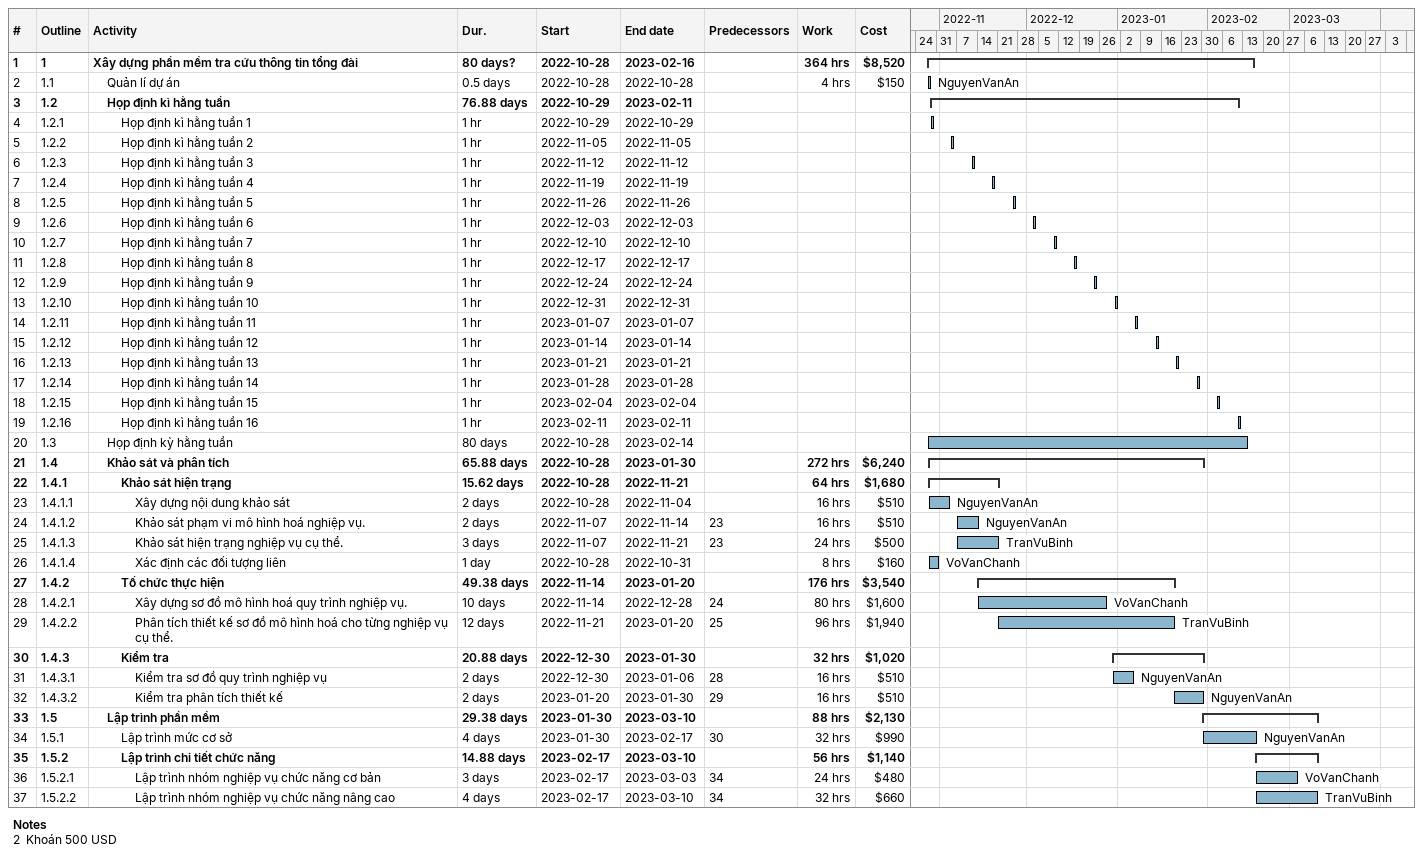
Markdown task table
| ID | WBS | Task | Duration | Start | Finish | Predecessors | Resources | Work (h) | Cost ($) |
|---|---|---|---|---|---|---|---|---|---|
| 1 | 1 | **Xây dựng phần mềm tra cứu thông tin tổng đài** | 80d? | 2022-10-28 | 2023-02-16 |  |  | 364 | 8520 |
| 2 | 1.1 | Quản lí dự án | 0.5d | 2022-10-28 | 2022-10-28 |  | NguyenVanAn | 4 | 150 |
| 3 | 1.2 | **Họp định kì hằng tuần** | 76.88d | 2022-10-29 | 2023-02-11 |  |  |  |  |
| 4 | 1.2.1 | Họp định kì hằng tuần 1 | 1h | 2022-10-29 | 2022-10-29 |  |  |  |  |
| 5 | 1.2.2 | Họp định kì hằng tuần 2 | 1h | 2022-11-05 | 2022-11-05 |  |  |  |  |
| 6 | 1.2.3 | Họp định kì hằng tuần 3 | 1h | 2022-11-12 | 2022-11-12 |  |  |  |  |
| 7 | 1.2.4 | Họp định kì hằng tuần 4 | 1h | 2022-11-19 | 2022-11-19 |  |  |  |  |
| 8 | 1.2.5 | Họp định kì hằng tuần 5 | 1h | 2022-11-26 | 2022-11-26 |  |  |  |  |
| 9 | 1.2.6 | Họp định kì hằng tuần 6 | 1h | 2022-12-03 | 2022-12-03 |  |  |  |  |
| 10 | 1.2.7 | Họp định kì hằng tuần 7 | 1h | 2022-12-10 | 2022-12-10 |  |  |  |  |
| 11 | 1.2.8 | Họp định kì hằng tuần 8 | 1h | 2022-12-17 | 2022-12-17 |  |  |  |  |
| 12 | 1.2.9 | Họp định kì hằng tuần 9 | 1h | 2022-12-24 | 2022-12-24 |  |  |  |  |
| 13 | 1.2.10 | Họp định kì hằng tuần 10 | 1h | 2022-12-31 | 2022-12-31 |  |  |  |  |
| 14 | 1.2.11 | Họp định kì hằng tuần 11 | 1h | 2023-01-07 | 2023-01-07 |  |  |  |  |
| 15 | 1.2.12 | Họp định kì hằng tuần 12 | 1h | 2023-01-14 | 2023-01-14 |  |  |  |  |
| 16 | 1.2.13 | Họp định kì hằng tuần 13 | 1h | 2023-01-21 | 2023-01-21 |  |  |  |  |
| 17 | 1.2.14 | Họp định kì hằng tuần 14 | 1h | 2023-01-28 | 2023-01-28 |  |  |  |  |
| 18 | 1.2.15 | Họp định kì hằng tuần 15 | 1h | 2023-02-04 | 2023-02-04 |  |  |  |  |
| 19 | 1.2.16 | Họp định kì hằng tuần 16 | 1h | 2023-02-11 | 2023-02-11 |  |  |  |  |
| 20 | 1.3 | Họp định kỳ hằng tuần | 80d | 2022-10-28 | 2023-02-14 |  |  |  |  |
| 21 | 1.4 | **Khảo sát và phân tích** | 65.88d | 2022-10-28 | 2023-01-30 |  |  | 272 | 6240 |
| 22 | 1.4.1 | **Khảo sát hiện trạng** | 15.62d | 2022-10-28 | 2022-11-21 |  |  | 64 | 1680 |
| 23 | 1.4.1.1 | Xây dựng nội dung khảo sát | 2d | 2022-10-28 | 2022-11-04 |  | NguyenVanAn | 16 | 510 |
| 24 | 1.4.1.2 | Khảo sát phạm vi mô hình hoá nghiệp vụ. | 2d | 2022-11-07 | 2022-11-14 | 23 | NguyenVanAn | 16 | 510 |
| 25 | 1.4.1.3 | Khảo sát hiện trạng nghiệp vụ cụ thể. | 3d | 2022-11-07 | 2022-11-21 | 23 | TranVuBinh | 24 | 500 |
| 26 | 1.4.1.4 | Xác định các đối tượng liên | 1d | 2022-10-28 | 2022-10-31 |  | VoVanChanh | 8 | 160 |
| 27 | 1.4.2 | **Tố chức thực hiện** | 49.38d | 2022-11-14 | 2023-01-20 |  |  | 176 | 3540 |
| 28 | 1.4.2.1 | Xây dựng sơ đồ mô hình hoá quy trình nghiệp vụ. | 10d | 2022-11-14 | 2022-12-28 | 24 | VoVanChanh | 80 | 1600 |
| 29 | 1.4.2.2 | Phân tích thiết kế sơ đồ mô hình hoá cho từng nghiệp vụ cụ thể. | 12d | 2022-11-21 | 2023-01-20 | 25 | TranVuBinh | 96 | 1940 |
| 30 | 1.4.3 | **Kiểm tra** | 20.88d | 2022-12-30 | 2023-01-30 |  |  | 32 | 1020 |
| 31 | 1.4.3.1 | Kiểm tra sơ đồ quy trình nghiệp vụ | 2d | 2022-12-30 | 2023-01-06 | 28 | NguyenVanAn | 16 | 510 |
| 32 | 1.4.3.2 | Kiểm tra phân tích thiết kế | 2d | 2023-01-20 | 2023-01-30 | 29 | NguyenVanAn | 16 | 510 |
| 33 | 1.5 | **Lập trình phần mềm** | 29.38d | 2023-01-30 | 2023-03-10 |  |  | 88 | 2130 |
| 34 | 1.5.1 | Lập trình mức cơ sở | 4d | 2023-01-30 | 2023-02-17 | 30 | NguyenVanAn | 32 | 990 |
| 35 | 1.5.2 | **Lập trình chi tiết chức năng** | 14.88d | 2023-02-17 | 2023-03-10 |  |  | 56 | 1140 |
| 36 | 1.5.2.1 | Lập trình nhóm nghiệp vụ chức năng cơ bản | 3d | 2023-02-17 | 2023-03-03 | 34 | VoVanChanh | 24 | 480 |
| 37 | 1.5.2.2 | Lập trình nhóm nghiệp vụ chức năng nâng cao | 4d | 2023-02-17 | 2023-03-10 | 34 | TranVuBinh | 32 | 660 |

Notes
- 2: Khoán 500 USD
